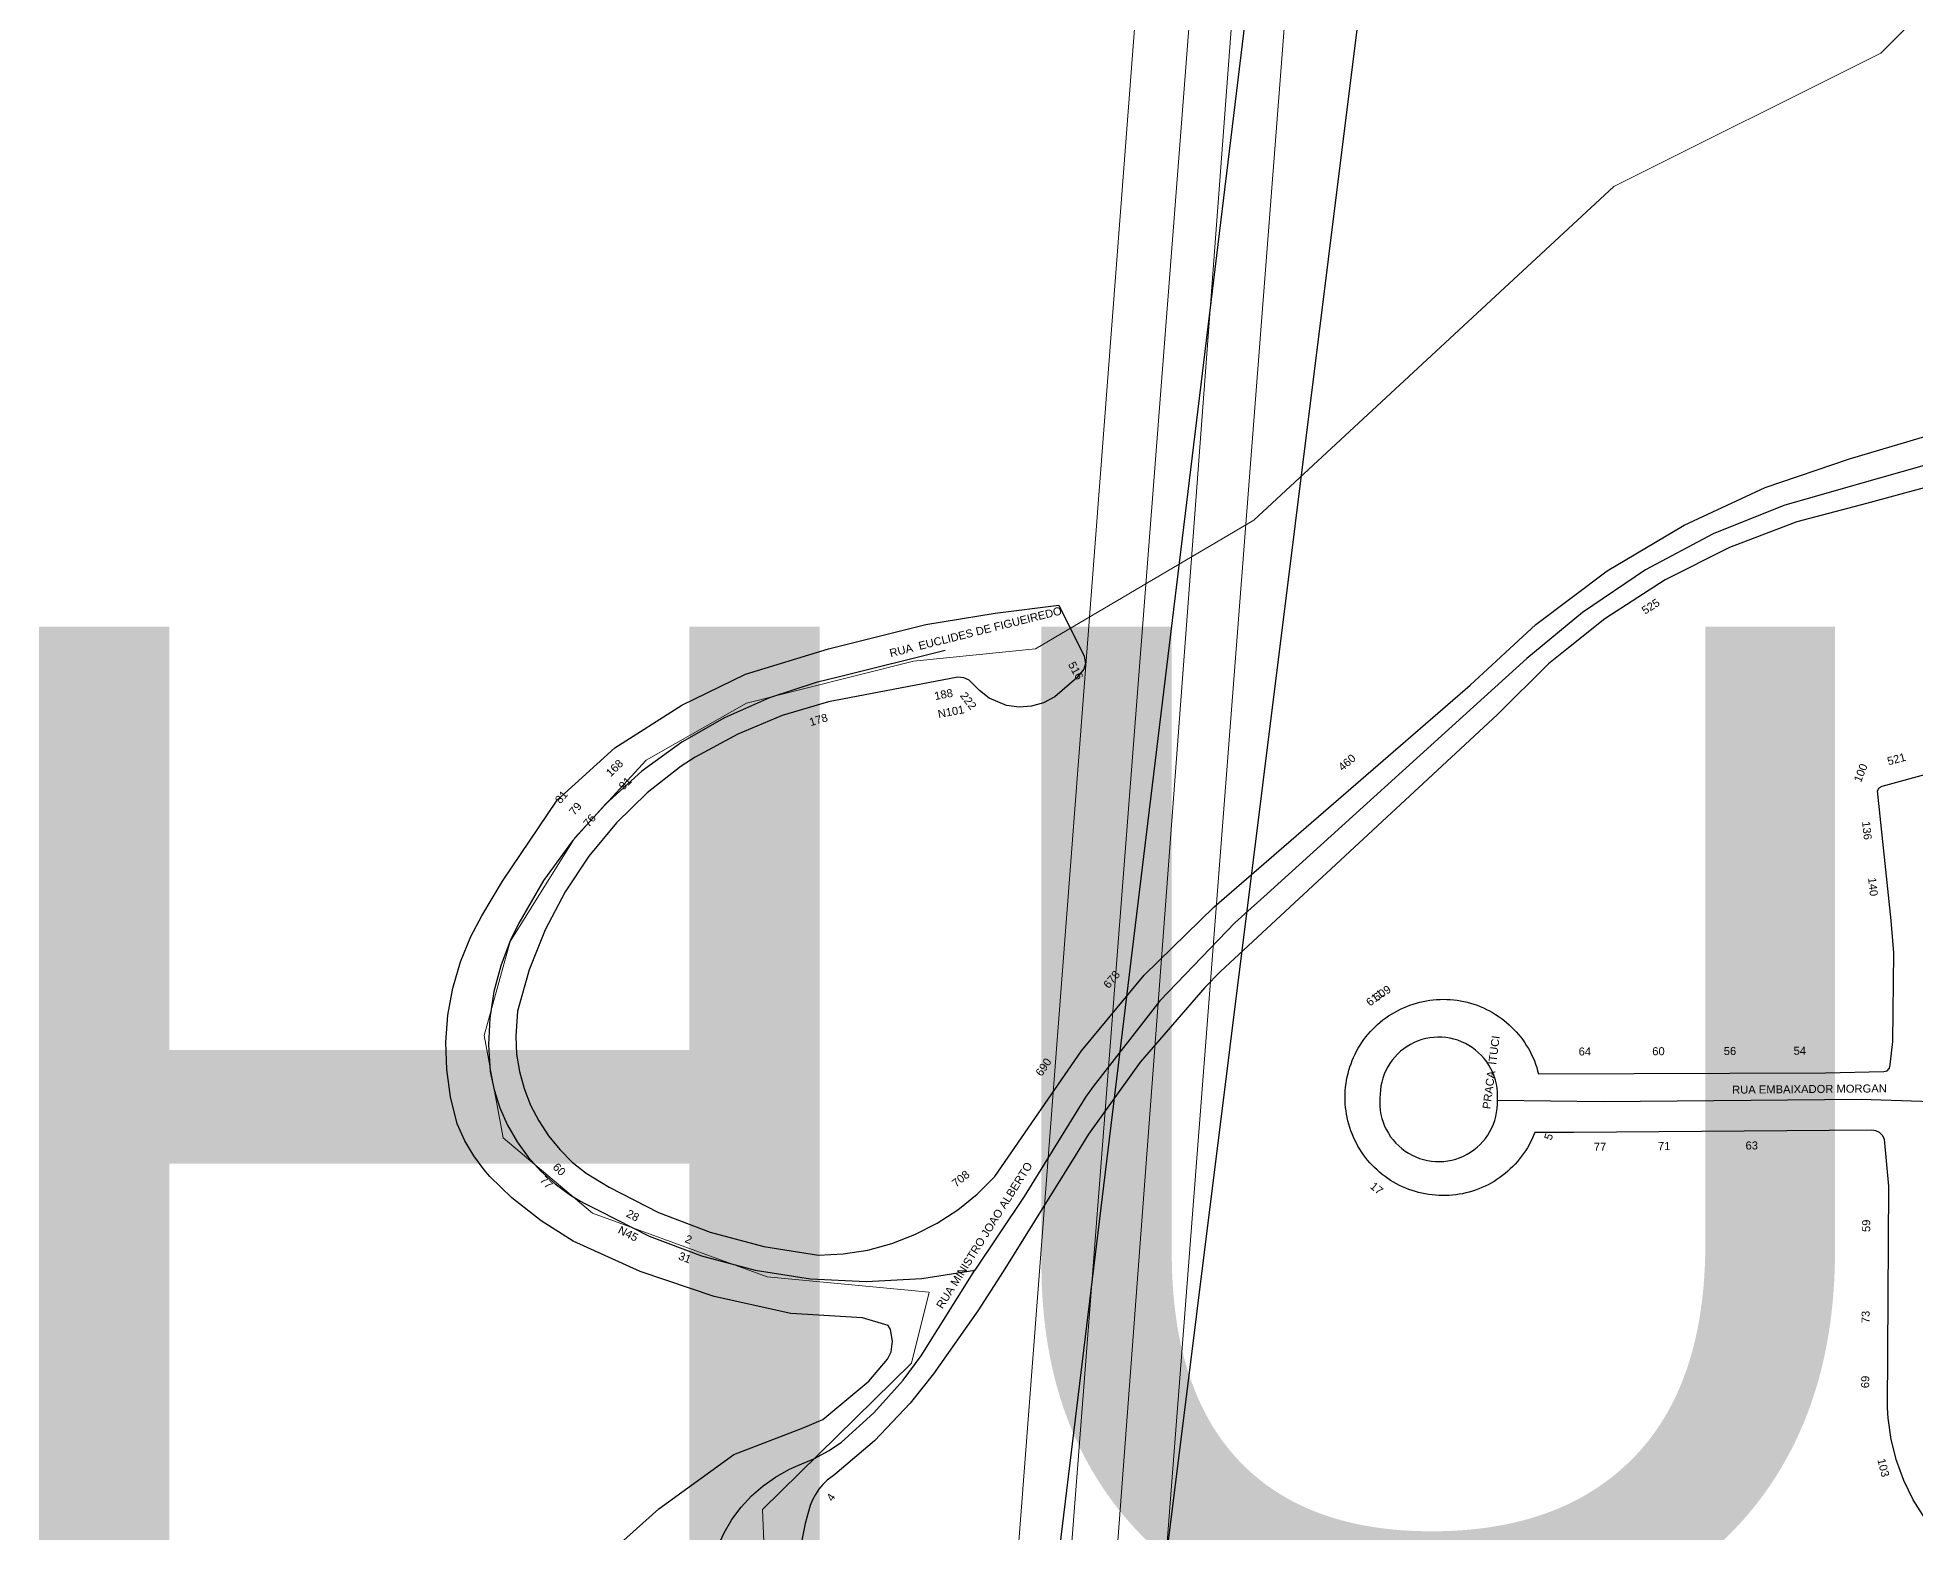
# Model space of a CAD drawing. Header units: millimetres. Extents: x 617751 to 636088, y 68402 to 77988.
# Drawn here: x 627552.3 to 627833.8, y 72887.8 to 73111.9 of the extents above; entities that cross this region are included whole.
import ezdxf

# ---------------------------------------------------------------- set-up
doc = ezdxf.new("R2010")
doc.units = ezdxf.units.MM
doc.header["$LTSCALE"] = 3
doc.header["$MEASUREMENT"] = 0
for name, color, linetype in [('ALINHAMENTO PREDIAL', 120, 'Continuous'), ('BAIRRO', 30, 'Continuous'), ('NOME LOGRADOURO', 252, 'Continuous'), ('NUMERAÇÃO', 7, 'Continuous'), ('OBRA DE ARTE', 190, 'Continuous')]:
    doc.layers.add(name, color=color, linetype=linetype)
doc.styles.get("Standard").update_dxf_attribs({"font": 'arial.ttf'})

msp = doc.modelspace()

# ---------------------------------------------------------------- linework, layer by layer
at = {"layer": 'ALINHAMENTO PREDIAL'}
for points in [[(627634.88, 72881.85), (627645.46, 72891.32), (627656.7, 72899.44), (627667.1, 72903.46), (627670.03, 72904.71), (627676.91, 72910.48), (627679.71, 72913.74), (627680.28, 72914.86), (627680.46, 72916.47), (627680.2, 72918.18), (627679.81, 72918.82), (627675.98, 72919.95), (627665.23, 72920.58), (627653.73, 72923.15), (627642.67, 72926.88), (627632.59, 72931.47), (627627.81, 72934.5), (627623.41, 72937.97), (627620.1, 72941.14), (627619.24, 72942.14), (627617.71, 72944.23), (627616.37, 72946.5), (627615.23, 72949.02), (627614.22, 72953.11), (627613.66, 72957.17), (627613.53, 72961.28), (627613.83, 72965.36), (627614.56, 72969.4), (627615.69, 72973.33), (627617.24, 72977.13), (627618.89, 72980.25), (627621.99, 72985.44), (627630.2, 72997.6), (627638.84, 73005.43), (627648.87, 73011.82), (627658.46, 73016.47), (627670.88, 73020.26), (627685.48, 73023.91), (627695.89, 73025.64), (627705.41, 73026.81), (627709.22, 73019.16), (627709.41, 73018.06), (627709.15, 73017.2), (627708.12, 73015.92), (627704.81, 73013.06), (627703.14, 73012.17), (627701.33, 73011.65), (627699.45, 73011.52), (627697.58, 73011.78), (627694.99, 73012.88), (627693.5, 73014.04), (627691.98, 73015.59), (627691.17, 73015.94), (627690.29, 73016.02), (627670.89, 73012.33), (627663.95, 73010.26), (627657.27, 73007.48), (627650.91, 73004.01), (627648.78, 73002.66), (627643.71, 72998.67), (627639.09, 72994.16), (627634.97, 72989.2), (627631.39, 72983.83), (627628.39, 72978.12), (627626, 72972.13), (627624.25, 72965.92), (627623.99, 72962.17), (627624.13, 72959.51), (627624.56, 72956.89), (627625.26, 72954.32), (627626.22, 72951.84), (627627.44, 72949.47), (627628.9, 72947.24), (627630.58, 72945.18), (627632.47, 72943.31), (627634.54, 72941.64), (627638, 72939.53), (627645.4, 72935.76), (627653.15, 72932.78), (627661.18, 72930.63), (627669.38, 72929.33), (627673.1, 72929.53), (627676.78, 72930.12), (627680.38, 72931.1), (627683.85, 72932.44), (627687.17, 72934.14), (627690.29, 72936.17), (627693.18, 72938.52), (627695.81, 72941.16), (627708.82, 72960.01), (627718.2, 72971.33), (627728.71, 72981.6), (627767.09, 73014.82), (627776.92, 73023.93), (627787.65, 73031.96), (627799.16, 73038.82), (627811.32, 73044.45), (627823.94, 73048.75), (627900.77, 73071.54)], [(627634.88, 72881.85), (627645.46, 72891.32), (627656.7, 72899.44), (627667.1, 72903.46), (627670.03, 72904.71), (627676.91, 72910.48), (627679.71, 72913.74), (627680.28, 72914.86), (627680.46, 72916.47), (627680.2, 72918.18), (627679.81, 72918.82), (627675.98, 72919.95), (627665.23, 72920.58), (627653.73, 72923.15), (627642.67, 72926.88), (627632.59, 72931.47), (627627.81, 72934.5), (627623.41, 72937.97), (627620.1, 72941.14), (627619.24, 72942.14), (627617.71, 72944.23), (627616.37, 72946.5), (627615.23, 72949.02), (627614.22, 72953.11), (627613.66, 72957.17), (627613.53, 72961.28), (627613.83, 72965.36), (627614.56, 72969.4), (627615.69, 72973.33), (627617.24, 72977.13), (627618.89, 72980.25), (627621.99, 72985.44), (627630.2, 72997.6), (627638.84, 73005.43), (627648.87, 73011.82), (627658.46, 73016.47), (627670.88, 73020.26), (627685.48, 73023.91), (627695.89, 73025.64), (627705.41, 73026.81), (627709.22, 73019.16), (627709.41, 73018.06), (627709.15, 73017.2), (627708.12, 73015.92), (627704.81, 73013.06), (627703.14, 73012.17), (627701.33, 73011.65), (627699.45, 73011.52), (627697.58, 73011.78), (627694.99, 73012.88), (627693.5, 73014.04), (627691.98, 73015.59), (627691.17, 73015.94), (627690.29, 73016.02), (627670.89, 73012.33), (627663.95, 73010.26), (627657.27, 73007.48), (627650.91, 73004.01), (627648.78, 73002.66), (627643.71, 72998.67), (627639.09, 72994.16), (627634.97, 72989.2), (627631.39, 72983.83), (627628.39, 72978.12), (627626, 72972.13), (627624.25, 72965.92), (627623.99, 72962.17), (627624.13, 72959.51), (627624.56, 72956.89), (627625.26, 72954.32), (627626.22, 72951.84), (627627.44, 72949.47), (627628.9, 72947.24), (627630.58, 72945.18), (627632.47, 72943.31), (627634.54, 72941.64), (627638, 72939.53), (627645.4, 72935.76), (627653.15, 72932.78), (627661.18, 72930.63), (627669.38, 72929.33), (627673.1, 72929.53), (627676.78, 72930.12), (627680.38, 72931.1), (627683.85, 72932.44), (627687.17, 72934.14), (627690.29, 72936.17), (627693.18, 72938.52), (627695.81, 72941.16), (627708.82, 72960.01), (627718.2, 72971.33), (627728.71, 72981.6), (627767.09, 73014.82), (627776.92, 73023.93), (627787.65, 73031.96), (627799.16, 73038.82), (627811.32, 73044.45), (627823.94, 73048.75), (627900.77, 73071.54)], [(627634.88, 72881.85), (627645.46, 72891.32), (627656.7, 72899.44), (627667.1, 72903.46), (627670.03, 72904.71), (627676.91, 72910.48), (627679.71, 72913.74), (627680.28, 72914.86), (627680.46, 72916.47), (627680.2, 72918.18), (627679.81, 72918.82), (627675.98, 72919.95), (627665.23, 72920.58), (627653.73, 72923.15), (627642.67, 72926.88), (627632.59, 72931.47), (627627.81, 72934.5), (627623.41, 72937.97), (627620.1, 72941.14), (627619.24, 72942.14), (627617.71, 72944.23), (627616.37, 72946.5), (627615.23, 72949.02), (627614.22, 72953.11), (627613.66, 72957.17), (627613.53, 72961.28), (627613.83, 72965.36), (627614.56, 72969.4), (627615.69, 72973.33), (627617.24, 72977.13), (627618.89, 72980.25), (627621.99, 72985.44), (627630.2, 72997.6), (627638.84, 73005.43), (627648.87, 73011.82), (627658.46, 73016.47), (627670.88, 73020.26), (627685.48, 73023.91), (627695.89, 73025.64), (627705.41, 73026.81), (627709.22, 73019.16), (627709.41, 73018.06), (627709.15, 73017.2), (627708.12, 73015.92), (627704.81, 73013.06), (627703.14, 73012.17), (627701.33, 73011.65), (627699.45, 73011.52), (627697.58, 73011.78), (627694.99, 73012.88), (627693.5, 73014.04), (627691.98, 73015.59), (627691.17, 73015.94), (627690.29, 73016.02), (627670.89, 73012.33), (627663.95, 73010.26), (627657.27, 73007.48), (627650.91, 73004.01), (627648.78, 73002.66), (627643.71, 72998.67), (627639.09, 72994.16), (627634.97, 72989.2), (627631.39, 72983.83), (627628.39, 72978.12), (627626, 72972.13), (627624.25, 72965.92), (627623.99, 72962.17), (627624.13, 72959.51), (627624.56, 72956.89), (627625.26, 72954.32), (627626.22, 72951.84), (627627.44, 72949.47), (627628.9, 72947.24), (627630.58, 72945.18), (627632.47, 72943.31), (627634.54, 72941.64), (627638, 72939.53), (627645.4, 72935.76), (627653.15, 72932.78), (627661.18, 72930.63), (627669.38, 72929.33), (627673.1, 72929.53), (627676.78, 72930.12), (627680.38, 72931.1), (627683.85, 72932.44), (627687.17, 72934.14), (627690.29, 72936.17), (627693.18, 72938.52), (627695.81, 72941.16), (627708.82, 72960.01), (627718.2, 72971.33), (627728.71, 72981.6), (627767.09, 73014.82), (627776.92, 73023.93), (627787.65, 73031.96), (627799.16, 73038.82), (627811.32, 73044.45), (627823.94, 73048.75), (627900.77, 73071.54)], [(627634.88, 72881.85), (627645.46, 72891.32), (627656.7, 72899.44), (627667.1, 72903.46), (627670.03, 72904.71), (627676.91, 72910.48), (627679.71, 72913.74), (627680.28, 72914.86), (627680.46, 72916.47), (627680.2, 72918.18), (627679.81, 72918.82), (627675.98, 72919.95), (627665.23, 72920.58), (627653.73, 72923.15), (627642.67, 72926.88), (627632.59, 72931.47), (627627.81, 72934.5), (627623.41, 72937.97), (627620.1, 72941.14), (627619.24, 72942.14), (627617.71, 72944.23), (627616.37, 72946.5), (627615.23, 72949.02), (627614.22, 72953.11), (627613.66, 72957.17), (627613.53, 72961.28), (627613.83, 72965.36), (627614.56, 72969.4), (627615.69, 72973.33), (627617.24, 72977.13), (627618.89, 72980.25), (627621.99, 72985.44), (627630.2, 72997.6), (627638.84, 73005.43), (627648.87, 73011.82), (627658.46, 73016.47), (627670.88, 73020.26), (627685.48, 73023.91), (627695.89, 73025.64), (627705.41, 73026.81), (627709.22, 73019.16), (627709.41, 73018.06), (627709.15, 73017.2), (627708.12, 73015.92), (627704.81, 73013.06), (627703.14, 73012.17), (627701.33, 73011.65), (627699.45, 73011.52), (627697.58, 73011.78), (627694.99, 73012.88), (627693.5, 73014.04), (627691.98, 73015.59), (627691.17, 73015.94), (627690.29, 73016.02), (627670.89, 73012.33), (627663.95, 73010.26), (627657.27, 73007.48), (627650.91, 73004.01), (627648.78, 73002.66), (627643.71, 72998.67), (627639.09, 72994.16), (627634.97, 72989.2), (627631.39, 72983.83), (627628.39, 72978.12), (627626, 72972.13), (627624.25, 72965.92), (627623.99, 72962.17), (627624.13, 72959.51), (627624.56, 72956.89), (627625.26, 72954.32), (627626.22, 72951.84), (627627.44, 72949.47), (627628.9, 72947.24), (627630.58, 72945.18), (627632.47, 72943.31), (627634.54, 72941.64), (627638, 72939.53), (627645.4, 72935.76), (627653.15, 72932.78), (627661.18, 72930.63), (627669.38, 72929.33), (627673.1, 72929.53), (627676.78, 72930.12), (627680.38, 72931.1), (627683.85, 72932.44), (627687.17, 72934.14), (627690.29, 72936.17), (627693.18, 72938.52), (627695.81, 72941.16), (627708.82, 72960.01), (627718.2, 72971.33), (627728.71, 72981.6), (627767.09, 73014.82), (627776.92, 73023.93), (627787.65, 73031.96), (627799.16, 73038.82), (627811.32, 73044.45), (627823.94, 73048.75), (627900.77, 73071.54)], [(627634.88, 72881.85), (627645.46, 72891.32), (627656.7, 72899.44), (627667.1, 72903.46), (627670.03, 72904.71), (627676.91, 72910.48), (627679.71, 72913.74), (627680.28, 72914.86), (627680.46, 72916.47), (627680.2, 72918.18), (627679.81, 72918.82), (627675.98, 72919.95), (627665.23, 72920.58), (627653.73, 72923.15), (627642.67, 72926.88), (627632.59, 72931.47), (627627.81, 72934.5), (627623.41, 72937.97), (627620.1, 72941.14), (627619.24, 72942.14), (627617.71, 72944.23), (627616.37, 72946.5), (627615.23, 72949.02), (627614.22, 72953.11), (627613.66, 72957.17), (627613.53, 72961.28), (627613.83, 72965.36), (627614.56, 72969.4), (627615.69, 72973.33), (627617.24, 72977.13), (627618.89, 72980.25), (627621.99, 72985.44), (627630.2, 72997.6), (627638.84, 73005.43), (627648.87, 73011.82), (627658.46, 73016.47), (627670.88, 73020.26), (627685.48, 73023.91), (627695.89, 73025.64), (627705.41, 73026.81), (627709.22, 73019.16), (627709.41, 73018.06), (627709.15, 73017.2), (627708.12, 73015.92), (627704.81, 73013.06), (627703.14, 73012.17), (627701.33, 73011.65), (627699.45, 73011.52), (627697.58, 73011.78), (627694.99, 73012.88), (627693.5, 73014.04), (627691.98, 73015.59), (627691.17, 73015.94), (627690.29, 73016.02), (627670.89, 73012.33), (627663.95, 73010.26), (627657.27, 73007.48), (627650.91, 73004.01), (627648.78, 73002.66), (627643.71, 72998.67), (627639.09, 72994.16), (627634.97, 72989.2), (627631.39, 72983.83), (627628.39, 72978.12), (627626, 72972.13), (627624.25, 72965.92), (627623.99, 72962.17), (627624.13, 72959.51), (627624.56, 72956.89), (627625.26, 72954.32), (627626.22, 72951.84), (627627.44, 72949.47), (627628.9, 72947.24), (627630.58, 72945.18), (627632.47, 72943.31), (627634.54, 72941.64), (627638, 72939.53), (627645.4, 72935.76), (627653.15, 72932.78), (627661.18, 72930.63), (627669.38, 72929.33), (627673.1, 72929.53), (627676.78, 72930.12), (627680.38, 72931.1), (627683.85, 72932.44), (627687.17, 72934.14), (627690.29, 72936.17), (627693.18, 72938.52), (627695.81, 72941.16), (627708.82, 72960.01), (627718.2, 72971.33), (627728.71, 72981.6), (627767.09, 73014.82), (627776.92, 73023.93), (627787.65, 73031.96), (627799.16, 73038.82), (627811.32, 73044.45), (627823.94, 73048.75), (627900.77, 73071.54)], [(627634.88, 72881.85), (627645.46, 72891.32), (627656.7, 72899.44), (627667.1, 72903.46), (627670.03, 72904.71), (627676.91, 72910.48), (627679.71, 72913.74), (627680.28, 72914.86), (627680.46, 72916.47), (627680.2, 72918.18), (627679.81, 72918.82), (627675.98, 72919.95), (627665.23, 72920.58), (627653.73, 72923.15), (627642.67, 72926.88), (627632.59, 72931.47), (627627.81, 72934.5), (627623.41, 72937.97), (627620.1, 72941.14), (627619.24, 72942.14), (627617.71, 72944.23), (627616.37, 72946.5), (627615.23, 72949.02), (627614.22, 72953.11), (627613.66, 72957.17), (627613.53, 72961.28), (627613.83, 72965.36), (627614.56, 72969.4), (627615.69, 72973.33), (627617.24, 72977.13), (627618.89, 72980.25), (627621.99, 72985.44), (627630.2, 72997.6), (627638.84, 73005.43), (627648.87, 73011.82), (627658.46, 73016.47), (627670.88, 73020.26), (627685.48, 73023.91), (627695.89, 73025.64), (627705.41, 73026.81), (627709.22, 73019.16), (627709.41, 73018.06), (627709.15, 73017.2), (627708.12, 73015.92), (627704.81, 73013.06), (627703.14, 73012.17), (627701.33, 73011.65), (627699.45, 73011.52), (627697.58, 73011.78), (627694.99, 73012.88), (627693.5, 73014.04), (627691.98, 73015.59), (627691.17, 73015.94), (627690.29, 73016.02), (627670.89, 73012.33), (627663.95, 73010.26), (627657.27, 73007.48), (627650.91, 73004.01), (627648.78, 73002.66), (627643.71, 72998.67), (627639.09, 72994.16), (627634.97, 72989.2), (627631.39, 72983.83), (627628.39, 72978.12), (627626, 72972.13), (627624.25, 72965.92), (627623.99, 72962.17), (627624.13, 72959.51), (627624.56, 72956.89), (627625.26, 72954.32), (627626.22, 72951.84), (627627.44, 72949.47), (627628.9, 72947.24), (627630.58, 72945.18), (627632.47, 72943.31), (627634.54, 72941.64), (627638, 72939.53), (627645.4, 72935.76), (627653.15, 72932.78), (627661.18, 72930.63), (627669.38, 72929.33), (627673.1, 72929.53), (627676.78, 72930.12), (627680.38, 72931.1), (627683.85, 72932.44), (627687.17, 72934.14), (627690.29, 72936.17), (627693.18, 72938.52), (627695.81, 72941.16), (627708.82, 72960.01), (627718.2, 72971.33), (627728.71, 72981.6), (627767.09, 73014.82), (627776.92, 73023.93), (627787.65, 73031.96), (627799.16, 73038.82), (627811.32, 73044.45), (627823.94, 73048.75), (627900.77, 73071.54)], [(627634.88, 72881.85), (627645.46, 72891.32), (627656.7, 72899.44), (627667.1, 72903.46), (627670.03, 72904.71), (627676.91, 72910.48), (627679.71, 72913.74), (627680.28, 72914.86), (627680.46, 72916.47), (627680.2, 72918.18), (627679.81, 72918.82), (627675.98, 72919.95), (627665.23, 72920.58), (627653.73, 72923.15), (627642.67, 72926.88), (627632.59, 72931.47), (627627.81, 72934.5), (627623.41, 72937.97), (627620.1, 72941.14), (627619.24, 72942.14), (627617.71, 72944.23), (627616.37, 72946.5), (627615.23, 72949.02), (627614.22, 72953.11), (627613.66, 72957.17), (627613.53, 72961.28), (627613.83, 72965.36), (627614.56, 72969.4), (627615.69, 72973.33), (627617.24, 72977.13), (627618.89, 72980.25), (627621.99, 72985.44), (627630.2, 72997.6), (627638.84, 73005.43), (627648.87, 73011.82), (627658.46, 73016.47), (627670.88, 73020.26), (627685.48, 73023.91), (627695.89, 73025.64), (627705.41, 73026.81), (627709.22, 73019.16), (627709.41, 73018.06), (627709.15, 73017.2), (627708.12, 73015.92), (627704.81, 73013.06), (627703.14, 73012.17), (627701.33, 73011.65), (627699.45, 73011.52), (627697.58, 73011.78), (627694.99, 73012.88), (627693.5, 73014.04), (627691.98, 73015.59), (627691.17, 73015.94), (627690.29, 73016.02), (627670.89, 73012.33), (627663.95, 73010.26), (627657.27, 73007.48), (627650.91, 73004.01), (627648.78, 73002.66), (627643.71, 72998.67), (627639.09, 72994.16), (627634.97, 72989.2), (627631.39, 72983.83), (627628.39, 72978.12), (627626, 72972.13), (627624.25, 72965.92), (627623.99, 72962.17), (627624.13, 72959.51), (627624.56, 72956.89), (627625.26, 72954.32), (627626.22, 72951.84), (627627.44, 72949.47), (627628.9, 72947.24), (627630.58, 72945.18), (627632.47, 72943.31), (627634.54, 72941.64), (627638, 72939.53), (627645.4, 72935.76), (627653.15, 72932.78), (627661.18, 72930.63), (627669.38, 72929.33), (627673.1, 72929.53), (627676.78, 72930.12), (627680.38, 72931.1), (627683.85, 72932.44), (627687.17, 72934.14), (627690.29, 72936.17), (627693.18, 72938.52), (627695.81, 72941.16), (627708.82, 72960.01), (627718.2, 72971.33), (627728.71, 72981.6), (627767.09, 73014.82), (627776.92, 73023.93), (627787.65, 73031.96), (627799.16, 73038.82), (627811.32, 73044.45), (627823.94, 73048.75), (627900.77, 73071.54)], [(627634.88, 72881.85), (627645.46, 72891.32), (627656.7, 72899.44), (627667.1, 72903.46), (627670.03, 72904.71), (627676.91, 72910.48), (627679.71, 72913.74), (627680.28, 72914.86), (627680.46, 72916.47), (627680.2, 72918.18), (627679.81, 72918.82), (627675.98, 72919.95), (627665.23, 72920.58), (627653.73, 72923.15), (627642.67, 72926.88), (627632.59, 72931.47), (627627.81, 72934.5), (627623.41, 72937.97), (627620.1, 72941.14), (627619.24, 72942.14), (627617.71, 72944.23), (627616.37, 72946.5), (627615.23, 72949.02), (627614.22, 72953.11), (627613.66, 72957.17), (627613.53, 72961.28), (627613.83, 72965.36), (627614.56, 72969.4), (627615.69, 72973.33), (627617.24, 72977.13), (627618.89, 72980.25), (627621.99, 72985.44), (627630.2, 72997.6), (627638.84, 73005.43), (627648.87, 73011.82), (627658.46, 73016.47), (627670.88, 73020.26), (627685.48, 73023.91), (627695.89, 73025.64), (627705.41, 73026.81), (627709.22, 73019.16), (627709.41, 73018.06), (627709.15, 73017.2), (627708.12, 73015.92), (627704.81, 73013.06), (627703.14, 73012.17), (627701.33, 73011.65), (627699.45, 73011.52), (627697.58, 73011.78), (627694.99, 73012.88), (627693.5, 73014.04), (627691.98, 73015.59), (627691.17, 73015.94), (627690.29, 73016.02), (627670.89, 73012.33), (627663.95, 73010.26), (627657.27, 73007.48), (627650.91, 73004.01), (627648.78, 73002.66), (627643.71, 72998.67), (627639.09, 72994.16), (627634.97, 72989.2), (627631.39, 72983.83), (627628.39, 72978.12), (627626, 72972.13), (627624.25, 72965.92), (627623.99, 72962.17), (627624.13, 72959.51), (627624.56, 72956.89), (627625.26, 72954.32), (627626.22, 72951.84), (627627.44, 72949.47), (627628.9, 72947.24), (627630.58, 72945.18), (627632.47, 72943.31), (627634.54, 72941.64), (627638, 72939.53), (627645.4, 72935.76), (627653.15, 72932.78), (627661.18, 72930.63), (627669.38, 72929.33), (627673.1, 72929.53), (627676.78, 72930.12), (627680.38, 72931.1), (627683.85, 72932.44), (627687.17, 72934.14), (627690.29, 72936.17), (627693.18, 72938.52), (627695.81, 72941.16), (627708.82, 72960.01), (627718.2, 72971.33), (627728.71, 72981.6), (627767.09, 73014.82), (627776.92, 73023.93), (627787.65, 73031.96), (627799.16, 73038.82), (627811.32, 73044.45), (627823.94, 73048.75), (627900.77, 73071.54)], [(627907.27, 73064.01), (627826.51, 73042.05), (627816.07, 73039.3), (627805.98, 73035.47), (627796.34, 73030.61), (627787.27, 73024.77), (627781.85, 73020.42), (627778.85, 73018.01), (627771.19, 73010.41), (627729.66, 72971.87), (627727.31, 72969.49), (627717.59, 72958.31), (627709.89, 72947.51), (627707.89, 72944.25), (627697.07, 72926.92), (627693.25, 72921), (627686.65, 72911.55), (627683.15, 72907.15), (627677.78, 72901.51), (627671.85, 72896.47), (627671.41, 72896.17), (627670.69, 72895.6), (627670.03, 72894.95), (627669.44, 72894.24), (627668.93, 72893.47), (627668.5, 72892.66), (627668.16, 72891.8), (627667.37, 72889.13), (627666.78, 72886.09)], [(627907.27, 73064.01), (627826.51, 73042.05), (627816.07, 73039.3), (627805.98, 73035.47), (627796.34, 73030.61), (627787.27, 73024.77), (627781.85, 73020.42), (627778.85, 73018.01), (627771.19, 73010.41), (627729.66, 72971.87), (627727.31, 72969.49), (627717.59, 72958.31), (627709.89, 72947.51), (627707.89, 72944.25), (627697.07, 72926.92), (627693.25, 72921), (627686.65, 72911.55), (627683.15, 72907.15), (627677.78, 72901.51), (627671.85, 72896.47), (627671.41, 72896.17), (627670.69, 72895.6), (627670.03, 72894.95), (627669.44, 72894.24), (627668.93, 72893.47), (627668.5, 72892.66), (627668.16, 72891.8), (627667.37, 72889.13), (627666.78, 72886.09)], [(627835.24, 72889.91), (627833.52, 72892.65), (627832.1, 72895.55), (627830.99, 72898.58), (627830.2, 72901.72), (627829.74, 72904.92), (627829.64, 72906.46), (627829.85, 72939.68), (627829.21, 72946.73), (627828.92, 72947.28), (627828.47, 72947.72), (627827.91, 72948), (627827.29, 72948.1), (627782.61, 72947.74), (627776.78, 72947.74), (627776.58, 72947.27), (627776.38, 72946.8), (627776.15, 72946.34), (627775.92, 72945.89), (627775.66, 72945.45), (627775.39, 72945.01), (627775.11, 72944.59), (627774.81, 72944.17), (627774.5, 72943.77), (627774.17, 72943.38), (627773.83, 72943), (627773.48, 72942.63), (627773.11, 72942.27), (627772.73, 72941.93), (627772.34, 72941.6), (627771.94, 72941.28), (627771.53, 72940.98), (627771.11, 72940.69), (627770.67, 72940.42), (627770.23, 72940.16), (627769.78, 72939.92), (627769.33, 72939.69), (627768.86, 72939.48), (627768.39, 72939.29), (627767.91, 72939.11), (627767.42, 72938.95), (627766.93, 72938.81), (627766.44, 72938.68), (627765.94, 72938.57), (627765.44, 72938.48), (627764.93, 72938.41), (627764.43, 72938.35), (627763.92, 72938.31), (627763.41, 72938.29), (627762.9, 72938.28), (627762.39, 72938.3), (627761.88, 72938.33), (627761.37, 72938.38), (627760.86, 72938.45), (627760.36, 72938.53), (627759.86, 72938.63), (627759.36, 72938.75), (627758.87, 72938.89), (627758.38, 72939.04), (627757.9, 72939.21), (627757.42, 72939.4), (627756.96, 72939.6), (627756.49, 72939.82), (627756.04, 72940.06), (627755.6, 72940.31), (627755.16, 72940.57), (627754.73, 72940.86), (627754.32, 72941.15), (627753.91, 72941.46), (627753.52, 72941.78), (627753.13, 72942.12), (627752.76, 72942.47), (627752.4, 72942.84), (627752.06, 72943.21), (627751.72, 72943.6), (627751.41, 72944), (627751.1, 72944.41), (627750.81, 72944.83), (627750.53, 72945.26), (627750.27, 72945.7), (627750.03, 72946.14), (627749.8, 72946.6), (627749.58, 72947.06), (627749.39, 72947.53), (627749.21, 72948.01), (627749.04, 72948.5), (627748.89, 72948.98), (627748.76, 72949.48), (627748.65, 72949.98), (627748.55, 72950.48), (627748.48, 72950.98), (627748.41, 72951.49), (627748.37, 72952), (627748.35, 72952.51), (627748.34, 72953.02), (627748.35, 72953.54), (627748.37, 72954.05), (627748.42, 72954.56), (627748.48, 72955.07), (627748.56, 72955.58), (627748.66, 72956.08), (627748.78, 72956.58), (627748.91, 72957.08), (627749.06, 72957.57), (627749.23, 72958.06), (627749.42, 72958.54), (627749.62, 72959.01), (627749.84, 72959.48), (627750.07, 72959.93), (627750.32, 72960.38), (627750.58, 72960.82), (627750.86, 72961.25), (627751.16, 72961.67), (627751.47, 72962.08), (627751.79, 72962.48), (627752.13, 72962.87), (627752.48, 72963.25), (627752.85, 72963.61), (627753.22, 72963.96), (627753.61, 72964.29), (627754.01, 72964.62), (627754.42, 72964.93), (627754.84, 72965.22), (627755.28, 72965.5), (627755.72, 72965.76), (627756.17, 72966.01), (627756.63, 72966.24), (627757.09, 72966.46), (627757.57, 72966.66), (627758.05, 72966.84), (627758.53, 72967.01), (627759.02, 72967.16), (627759.52, 72967.29), (627760.02, 72967.41), (627760.53, 72967.5), (627761.03, 72967.58), (627761.54, 72967.64), (627762.06, 72967.69), (627762.57, 72967.71), (627763.08, 72967.72), (627763.6, 72967.71), (627764.11, 72967.68), (627764.62, 72967.64), (627765.13, 72967.57), (627765.64, 72967.49), (627766.14, 72967.39), (627766.64, 72967.27), (627767.14, 72967.14), (627767.63, 72966.99), (627768.12, 72966.82), (627768.6, 72966.63), (627769.07, 72966.43), (627769.53, 72966.21), (627769.99, 72965.98), (627770.44, 72965.73), (627770.88, 72965.46), (627771.31, 72965.18), (627771.73, 72964.89), (627772.14, 72964.57), (627772.54, 72964.25), (627772.93, 72963.91), (627773.3, 72963.56), (627773.66, 72963.2), (627774.01, 72962.82), (627774.35, 72962.43), (627774.67, 72962.03), (627774.98, 72961.62), (627775.27, 72961.2), (627775.55, 72960.76), (627775.81, 72960.32), (627776.06, 72959.87), (627776.29, 72959.41), (627776.51, 72958.95), (627776.71, 72958.47), (627776.89, 72957.99), (627777.06, 72957.51), (627777.2, 72957.01), (627777.34, 72956.52), (627820.35, 72956.67), (627829.09, 72956.87), (627829.59, 72957.01), (627829.94, 72957.39), (627830.07, 72957.9), (627830.44, 72961.41), (627830.61, 72974.66), (627830.2, 72979.51), (627828.17, 72998.98), (627828.43, 72999.43), (627828.87, 72999.69), (627893.04, 73017.21)], [(627835.24, 72889.91), (627833.52, 72892.65), (627832.1, 72895.55), (627830.99, 72898.58), (627830.2, 72901.72), (627829.74, 72904.92), (627829.64, 72906.46), (627829.85, 72939.68), (627829.21, 72946.73), (627828.92, 72947.28), (627828.47, 72947.72), (627827.91, 72948), (627827.29, 72948.1), (627782.61, 72947.74), (627776.78, 72947.74), (627776.58, 72947.27), (627776.38, 72946.8), (627776.15, 72946.34), (627775.92, 72945.89), (627775.66, 72945.45), (627775.39, 72945.01), (627775.11, 72944.59), (627774.81, 72944.17), (627774.5, 72943.77), (627774.17, 72943.38), (627773.83, 72943), (627773.48, 72942.63), (627773.11, 72942.27), (627772.73, 72941.93), (627772.34, 72941.6), (627771.94, 72941.28), (627771.53, 72940.98), (627771.11, 72940.69), (627770.67, 72940.42), (627770.23, 72940.16), (627769.78, 72939.92), (627769.33, 72939.69), (627768.86, 72939.48), (627768.39, 72939.29), (627767.91, 72939.11), (627767.42, 72938.95), (627766.93, 72938.81), (627766.44, 72938.68), (627765.94, 72938.57), (627765.44, 72938.48), (627764.93, 72938.41), (627764.43, 72938.35), (627763.92, 72938.31), (627763.41, 72938.29), (627762.9, 72938.28), (627762.39, 72938.3), (627761.88, 72938.33), (627761.37, 72938.38), (627760.86, 72938.45), (627760.36, 72938.53), (627759.86, 72938.63), (627759.36, 72938.75), (627758.87, 72938.89), (627758.38, 72939.04), (627757.9, 72939.21), (627757.42, 72939.4), (627756.96, 72939.6), (627756.49, 72939.82), (627756.04, 72940.06), (627755.6, 72940.31), (627755.16, 72940.57), (627754.73, 72940.86), (627754.32, 72941.15), (627753.91, 72941.46), (627753.52, 72941.78), (627753.13, 72942.12), (627752.76, 72942.47), (627752.4, 72942.84), (627752.06, 72943.21), (627751.72, 72943.6), (627751.41, 72944), (627751.1, 72944.41), (627750.81, 72944.83), (627750.53, 72945.26), (627750.27, 72945.7), (627750.03, 72946.14), (627749.8, 72946.6), (627749.58, 72947.06), (627749.39, 72947.53), (627749.21, 72948.01), (627749.04, 72948.5), (627748.89, 72948.98), (627748.76, 72949.48), (627748.65, 72949.98), (627748.55, 72950.48), (627748.48, 72950.98), (627748.41, 72951.49), (627748.37, 72952), (627748.35, 72952.51), (627748.34, 72953.02), (627748.35, 72953.54), (627748.37, 72954.05), (627748.42, 72954.56), (627748.48, 72955.07), (627748.56, 72955.58), (627748.66, 72956.08), (627748.78, 72956.58), (627748.91, 72957.08), (627749.06, 72957.57), (627749.23, 72958.06), (627749.42, 72958.54), (627749.62, 72959.01), (627749.84, 72959.48), (627750.07, 72959.93), (627750.32, 72960.38), (627750.58, 72960.82), (627750.86, 72961.25), (627751.16, 72961.67), (627751.47, 72962.08), (627751.79, 72962.48), (627752.13, 72962.87), (627752.48, 72963.25), (627752.85, 72963.61), (627753.22, 72963.96), (627753.61, 72964.29), (627754.01, 72964.62), (627754.42, 72964.93), (627754.84, 72965.22), (627755.28, 72965.5), (627755.72, 72965.76), (627756.17, 72966.01), (627756.63, 72966.24), (627757.09, 72966.46), (627757.57, 72966.66), (627758.05, 72966.84), (627758.53, 72967.01), (627759.02, 72967.16), (627759.52, 72967.29), (627760.02, 72967.41), (627760.53, 72967.5), (627761.03, 72967.58), (627761.54, 72967.64), (627762.06, 72967.69), (627762.57, 72967.71), (627763.08, 72967.72), (627763.6, 72967.71), (627764.11, 72967.68), (627764.62, 72967.64), (627765.13, 72967.57), (627765.64, 72967.49), (627766.14, 72967.39), (627766.64, 72967.27), (627767.14, 72967.14), (627767.63, 72966.99), (627768.12, 72966.82), (627768.6, 72966.63), (627769.07, 72966.43), (627769.53, 72966.21), (627769.99, 72965.98), (627770.44, 72965.73), (627770.88, 72965.46), (627771.31, 72965.18), (627771.73, 72964.89), (627772.14, 72964.57), (627772.54, 72964.25), (627772.93, 72963.91), (627773.3, 72963.56), (627773.66, 72963.2), (627774.01, 72962.82), (627774.35, 72962.43), (627774.67, 72962.03), (627774.98, 72961.62), (627775.27, 72961.2), (627775.55, 72960.76), (627775.81, 72960.32), (627776.06, 72959.87), (627776.29, 72959.41), (627776.51, 72958.95), (627776.71, 72958.47), (627776.89, 72957.99), (627777.06, 72957.51), (627777.2, 72957.01), (627777.34, 72956.52), (627820.35, 72956.67), (627829.09, 72956.87), (627829.59, 72957.01), (627829.94, 72957.39), (627830.07, 72957.9), (627830.44, 72961.41), (627830.61, 72974.66), (627830.2, 72979.51), (627828.17, 72998.98), (627828.43, 72999.43), (627828.87, 72999.69), (627893.04, 73017.21)]]:
    msp.add_lwpolyline(points, dxfattribs=at)
at = {"layer": 'BAIRRO', "lineweight": 20}
for points in [[(627734.65, 73039.57), (627788.65, 73089.57), (627828.65, 73109.57), (627858.65, 73139.57), (627898.65, 73168.57), (627918.65, 73207.57), (627915.65, 73243.57), (627891.65, 73302.57), (627827.65, 73290.57), (627790.65, 73280.57), (627749.65, 73260.57), (627693.65, 73238.57), (627657.65, 73216.57), (627618.65, 73187.57), (627577.65, 73169.57), (627536.65, 73139.57), (627485.65, 73102.57), (627435.65, 73075.57), (627395.65, 73051.57), (627352.65, 73037.57), (627311.65, 73027.57), (627266.86, 73010.04), (627202.65, 72980.57)], [(627792.47, 72706.59), (627783.33, 72729.93), (627763.94, 72747.1), (627739.24, 72756.86), (627722.94, 72759.58), (627717.05, 72822.97), (627675.37, 72851.05), (627661.78, 72871.88), (627661, 72891.22), (627683.31, 72913.16), (627686, 72923.78), (627661.69, 72926.1), (627635.51, 72935.67), (627622.11, 72946.92), (627619.25, 72962.29), (627623.18, 72976.4), (627632.83, 72991.95), (627643.56, 73003.56), (627658.57, 73012.14), (627683.61, 73018.44), (627701.92, 73020.26), (627734.65, 73039.57)]]:
    msp.add_lwpolyline(points, dxfattribs=at)
at = {"layer": 'NOME LOGRADOURO'}
for points in [[(627696.16, 72756.79), (627699.05, 72825.19), (627699.49, 72835.6), (627761.32, 73344.09), (627812.15, 73753.51), (627849.3, 74048.87), (627940.99, 74759.47), (627936.65, 74803.39), (627932.32, 74825.76), (627931.18, 74831.77), (627929.05, 74840.86), (627926.16, 74850.12), (627919.86, 74868.9), (627917.64, 74874.45), (627915.65, 74878.73), (627907.25, 74894.33), (627899.52, 74908.45), (627889, 74923.88), (627876.59, 74939.77), (627837.54, 74976.69), (627809.6, 74995.54), (627686.48, 75068.73), (627293.15, 75299.98), (627224.29, 75363.01)], [(627696.16, 72756.79), (627699.05, 72825.19), (627699.49, 72835.6), (627761.32, 73344.09), (627812.15, 73753.51), (627849.3, 74048.87), (627940.99, 74759.47), (627936.65, 74803.39), (627932.32, 74825.76), (627931.18, 74831.77), (627929.05, 74840.86), (627926.16, 74850.12), (627919.86, 74868.9), (627917.64, 74874.45), (627915.65, 74878.73), (627907.25, 74894.33), (627899.52, 74908.45), (627889, 74923.88), (627876.59, 74939.77), (627837.54, 74976.69), (627809.6, 74995.54), (627686.48, 75068.73), (627293.15, 75299.98), (627224.29, 75363.01)], [(627696.16, 72756.79), (627699.05, 72825.19), (627699.49, 72835.6), (627761.32, 73344.09), (627812.15, 73753.51), (627849.3, 74048.87), (627940.99, 74759.47), (627936.65, 74803.39), (627932.32, 74825.76), (627931.18, 74831.77), (627929.05, 74840.86), (627926.16, 74850.12), (627919.86, 74868.9), (627917.64, 74874.45), (627915.65, 74878.73), (627907.25, 74894.33), (627899.52, 74908.45), (627889, 74923.88), (627876.59, 74939.77), (627837.54, 74976.69), (627809.6, 74995.54), (627686.48, 75068.73), (627293.15, 75299.98), (627224.29, 75363.01)], [(627696.16, 72756.79), (627699.05, 72825.19), (627699.49, 72835.6), (627761.32, 73344.09), (627812.15, 73753.51), (627849.3, 74048.87), (627940.99, 74759.47), (627936.65, 74803.39), (627932.32, 74825.76), (627931.18, 74831.77), (627929.05, 74840.86), (627926.16, 74850.12), (627919.86, 74868.9), (627917.64, 74874.45), (627915.65, 74878.73), (627907.25, 74894.33), (627899.52, 74908.45), (627889, 74923.88), (627876.59, 74939.77), (627837.54, 74976.69), (627809.6, 74995.54), (627686.48, 75068.73), (627293.15, 75299.98), (627224.29, 75363.01)], [(627696.16, 72756.79), (627699.05, 72825.19), (627699.49, 72835.6), (627761.32, 73344.09), (627812.15, 73753.51), (627849.3, 74048.87), (627940.99, 74759.47), (627936.65, 74803.39), (627932.32, 74825.76), (627931.18, 74831.77), (627929.05, 74840.86), (627926.16, 74850.12), (627919.86, 74868.9), (627917.64, 74874.45), (627915.65, 74878.73), (627907.25, 74894.33), (627899.52, 74908.45), (627889, 74923.88), (627876.59, 74939.77), (627837.54, 74976.69), (627809.6, 74995.54), (627686.48, 75068.73), (627293.15, 75299.98), (627224.29, 75363.01)], [(627712.42, 72756.79), (627714.27, 72825.91), (627777.79, 73334.73), (627831.06, 73760.17), (627866.82, 74050.67), (627957.44, 74759.79), (627949.57, 74805.58), (627943.39, 74827.83), (627941, 74838.16), (627937.18, 74850.18), (627929.87, 74870.36), (627928.26, 74874.62), (627926.9, 74878.21), (627921.4, 74894.22), (627915.42, 74907.24), (627909.77, 74918.74), (627901.8, 74933.4), (627888.2, 74954.89), (627865.09, 74976.55), (627829.59, 75006.03), (627702.99, 75081.44)], [(627712.42, 72756.79), (627714.27, 72825.91), (627777.79, 73334.73), (627831.06, 73760.17), (627866.82, 74050.67), (627957.44, 74759.79), (627949.57, 74805.58), (627943.39, 74827.83), (627941, 74838.16), (627937.18, 74850.18), (627929.87, 74870.36), (627928.26, 74874.62), (627926.9, 74878.21), (627921.4, 74894.22), (627915.42, 74907.24), (627909.77, 74918.74), (627901.8, 74933.4), (627888.2, 74954.89), (627865.09, 74976.55), (627829.59, 75006.03), (627702.99, 75081.44)], [(627712.42, 72756.79), (627714.27, 72825.91), (627777.79, 73334.73), (627831.06, 73760.17), (627866.82, 74050.67), (627957.44, 74759.79), (627949.57, 74805.58), (627943.39, 74827.83), (627941, 74838.16), (627937.18, 74850.18), (627929.87, 74870.36), (627928.26, 74874.62), (627926.9, 74878.21), (627921.4, 74894.22), (627915.42, 74907.24), (627909.77, 74918.74), (627901.8, 74933.4), (627888.2, 74954.89), (627865.09, 74976.55), (627829.59, 75006.03), (627702.99, 75081.44)], [(627712.42, 72756.79), (627714.27, 72825.91), (627777.79, 73334.73), (627831.06, 73760.17), (627866.82, 74050.67), (627957.44, 74759.79), (627949.57, 74805.58), (627943.39, 74827.83), (627941, 74838.16), (627937.18, 74850.18), (627929.87, 74870.36), (627928.26, 74874.62), (627926.9, 74878.21), (627921.4, 74894.22), (627915.42, 74907.24), (627909.77, 74918.74), (627901.8, 74933.4), (627888.2, 74954.89), (627865.09, 74976.55), (627829.59, 75006.03), (627702.99, 75081.44)], [(627712.42, 72756.79), (627714.27, 72825.91), (627777.79, 73334.73), (627831.06, 73760.17), (627866.82, 74050.67), (627957.44, 74759.79), (627949.57, 74805.58), (627943.39, 74827.83), (627941, 74838.16), (627937.18, 74850.18), (627929.87, 74870.36), (627928.26, 74874.62), (627926.9, 74878.21), (627921.4, 74894.22), (627915.42, 74907.24), (627909.77, 74918.74), (627901.8, 74933.4), (627888.2, 74954.89), (627865.09, 74976.55), (627829.59, 75006.03), (627702.99, 75081.44)], [(627901.76, 73066.65), (627825.13, 73044.91), (627814.13, 73041.77), (627803.51, 73037.49), (627793.4, 73032.13), (627783.91, 73025.74), (627775.59, 73018.82), (627736.67, 72983.51), (627731.86, 72979.21), (627720.56, 72967.49), (627710.55, 72954.66), (627709.44, 72953.06), (627700.24, 72938.15), (627692.84, 72927.1)], [(627901.76, 73066.65), (627825.13, 73044.91), (627814.13, 73041.77), (627803.51, 73037.49), (627793.4, 73032.13), (627783.91, 73025.74), (627775.59, 73018.82), (627736.67, 72983.51), (627731.86, 72979.21), (627720.56, 72967.49), (627710.55, 72954.66), (627709.44, 72953.06), (627700.24, 72938.15), (627692.84, 72927.1)], [(627688.38, 73020.03), (627672.52, 73016.06), (627669.05, 73015.22), (627662.03, 73012.94), (627655.29, 73009.94), (627648.9, 73006.25), (627642.92, 73001.92), (627637.44, 72996.98), (627632.5, 72991.49), (627628.16, 72985.52), (627624.47, 72979.13), (627623.18, 72976.48), (627621.75, 72972.74), (627620.73, 72968.87), (627620.12, 72964.91), (627619.92, 72960.91), (627620.15, 72956.91), (627620.74, 72954.13), (627621.62, 72951.42), (627622.78, 72948.82), (627624.2, 72946.35), (627625.87, 72944.05), (627627.77, 72941.93), (627629.89, 72940.03), (627632.19, 72938.35), (627633.69, 72937.46), (627634.15, 72937.18), (627636.56, 72935.99), (627644.02, 72932.21), (627651.83, 72929.23), (627659.91, 72927.09), (627668.17, 72925.8), (627676.52, 72925.38), (627684.87, 72925.84), (627692.84, 72927.1)], [(627688.38, 73020.03), (627672.52, 73016.06), (627669.05, 73015.22), (627662.03, 73012.94), (627655.29, 73009.94), (627648.9, 73006.25), (627642.92, 73001.92), (627637.44, 72996.98), (627632.5, 72991.49), (627628.16, 72985.52), (627624.47, 72979.13), (627623.18, 72976.48), (627621.75, 72972.74), (627620.73, 72968.87), (627620.12, 72964.91), (627619.92, 72960.91), (627620.15, 72956.91), (627620.74, 72954.13), (627621.62, 72951.42), (627622.78, 72948.82), (627624.2, 72946.35), (627625.87, 72944.05), (627627.77, 72941.93), (627629.89, 72940.03), (627632.19, 72938.35), (627633.69, 72937.46), (627634.15, 72937.18), (627636.56, 72935.99), (627644.02, 72932.21), (627651.83, 72929.23), (627659.91, 72927.09), (627668.17, 72925.8), (627676.52, 72925.38), (627684.87, 72925.84), (627692.84, 72927.1)], [(627771.17, 72952.59), (627771.2, 72953.2), (627771.18, 72953.81), (627771.12, 72954.41), (627771.02, 72955.01), (627770.87, 72955.61), (627770.69, 72956.19), (627770.47, 72956.75), (627770.2, 72957.3), (627769.9, 72957.83), (627769.57, 72958.34), (627769.2, 72958.83), (627768.8, 72959.29), (627768.36, 72959.71), (627767.9, 72960.11), (627767.41, 72960.48), (627766.9, 72960.81), (627766.37, 72961.1), (627765.81, 72961.36), (627765.24, 72961.57), (627764.66, 72961.75), (627764.07, 72961.89), (627763.46, 72961.98), (627762.86, 72962.03), (627762.25, 72962.04), (627761.64, 72962.01), (627761.03, 72961.94), (627760.43, 72961.82), (627759.84, 72961.67), (627759.27, 72961.47), (627758.71, 72961.23), (627758.16, 72960.96), (627757.64, 72960.65), (627757.14, 72960.3), (627756.66, 72959.92), (627756.21, 72959.51), (627755.79, 72959.06), (627755.41, 72958.59), (627755.05, 72958.1), (627754.74, 72957.58), (627754.45, 72957.03), (627754.21, 72956.48), (627754.01, 72955.9), (627753.84, 72955.31), (627753.72, 72954.72), (627753.64, 72954.11), (627753.6, 72953.5), (627753.57, 72952.89), (627753.54, 72952.28), (627753.56, 72951.67), (627753.61, 72951.06), (627753.71, 72950.46), (627753.86, 72949.86), (627754.04, 72949.28), (627754.26, 72948.7), (627754.52, 72948.15), (627754.82, 72947.62), (627755.16, 72947.1), (627755.53, 72946.62), (627755.93, 72946.16), (627756.37, 72945.72), (627756.83, 72945.32), (627757.32, 72944.96), (627757.84, 72944.62), (627758.37, 72944.33), (627758.93, 72944.07), (627759.5, 72943.85), (627760.09, 72943.67), (627760.68, 72943.54), (627761.29, 72943.44), (627761.9, 72943.39), (627762.51, 72943.38), (627763.12, 72943.41), (627763.73, 72943.48), (627764.33, 72943.6), (627764.93, 72943.76), (627765.51, 72943.96), (627766.07, 72944.19), (627766.62, 72944.47), (627767.14, 72944.78), (627767.65, 72945.13), (627768.12, 72945.52), (627768.57, 72945.93), (627768.99, 72946.38), (627769.38, 72946.86), (627769.73, 72947.36), (627770.05, 72947.88), (627770.33, 72948.42), (627770.58, 72948.99), (627770.78, 72949.56), (627770.94, 72950.15), (627771.06, 72950.76), (627771.14, 72951.36), (627771.18, 72951.97), (627771.17, 72952.59)], [(627771.17, 72952.59), (627771.2, 72953.2), (627771.18, 72953.81), (627771.12, 72954.41), (627771.02, 72955.01), (627770.87, 72955.61), (627770.69, 72956.19), (627770.47, 72956.75), (627770.2, 72957.3), (627769.9, 72957.83), (627769.57, 72958.34), (627769.2, 72958.83), (627768.8, 72959.29), (627768.36, 72959.71), (627767.9, 72960.11), (627767.41, 72960.48), (627766.9, 72960.81), (627766.37, 72961.1), (627765.81, 72961.36), (627765.24, 72961.57), (627764.66, 72961.75), (627764.07, 72961.89), (627763.46, 72961.98), (627762.86, 72962.03), (627762.25, 72962.04), (627761.64, 72962.01), (627761.03, 72961.94), (627760.43, 72961.82), (627759.84, 72961.67), (627759.27, 72961.47), (627758.71, 72961.23), (627758.16, 72960.96), (627757.64, 72960.65), (627757.14, 72960.3), (627756.66, 72959.92), (627756.21, 72959.51), (627755.79, 72959.06), (627755.41, 72958.59), (627755.05, 72958.1), (627754.74, 72957.58), (627754.45, 72957.03), (627754.21, 72956.48), (627754.01, 72955.9), (627753.84, 72955.31), (627753.72, 72954.72), (627753.64, 72954.11), (627753.6, 72953.5), (627753.57, 72952.89), (627753.54, 72952.28), (627753.56, 72951.67), (627753.61, 72951.06), (627753.71, 72950.46), (627753.86, 72949.86), (627754.04, 72949.28), (627754.26, 72948.7), (627754.52, 72948.15), (627754.82, 72947.62), (627755.16, 72947.1), (627755.53, 72946.62), (627755.93, 72946.16), (627756.37, 72945.72), (627756.83, 72945.32), (627757.32, 72944.96), (627757.84, 72944.62), (627758.37, 72944.33), (627758.93, 72944.07), (627759.5, 72943.85), (627760.09, 72943.67), (627760.68, 72943.54), (627761.29, 72943.44), (627761.9, 72943.39), (627762.51, 72943.38), (627763.12, 72943.41), (627763.73, 72943.48), (627764.33, 72943.6), (627764.93, 72943.76), (627765.51, 72943.96), (627766.07, 72944.19), (627766.62, 72944.47), (627767.14, 72944.78), (627767.65, 72945.13), (627768.12, 72945.52), (627768.57, 72945.93), (627768.99, 72946.38), (627769.38, 72946.86), (627769.73, 72947.36), (627770.05, 72947.88), (627770.33, 72948.42), (627770.58, 72948.99), (627770.78, 72949.56), (627770.94, 72950.15), (627771.06, 72950.76), (627771.14, 72951.36), (627771.18, 72951.97), (627771.17, 72952.59)], [(627771.17, 72952.59), (627787.06, 72952.39), (627825.7, 72952.73), (627836.28, 72952.39)], [(627771.17, 72952.59), (627787.06, 72952.39), (627825.7, 72952.73), (627836.28, 72952.39)], [(627654.27, 72885.64), (627655.23, 72887.73), (627656.41, 72889.71), (627657.78, 72891.55), (627659.35, 72893.24), (627661.07, 72894.76), (627662.95, 72896.08), (627664.96, 72897.21), (627666.29, 72897.81), (627668.68, 72898.81), (627670.96, 72900.05), (627672.82, 72901.32), (627677.69, 72905.72), (627682.07, 72910.61), (627684.78, 72914.24), (627692.84, 72927.1)], [(627654.27, 72885.64), (627655.23, 72887.73), (627656.41, 72889.71), (627657.78, 72891.55), (627659.35, 72893.24), (627661.07, 72894.76), (627662.95, 72896.08), (627664.96, 72897.21), (627666.29, 72897.81), (627668.68, 72898.81), (627670.96, 72900.05), (627672.82, 72901.32), (627677.69, 72905.72), (627682.07, 72910.61), (627684.78, 72914.24), (627692.84, 72927.1)]]:
    msp.add_lwpolyline(points, dxfattribs=at)
at = {"layer": 'OBRA DE ARTE', "lineweight": 20}
for points in [[(627698.23, 72768.19), (627690.33, 72767.67), (627728.53, 73267.22), (627782.39, 73765.32), (627851.88, 74261.48), (627936.91, 74755.22), (627946.05, 74755.72), (627860.83, 74261.98), (627791.08, 73765.83), (627736.86, 73267.73), (627698.23, 72768.19)], [(627712.57, 72769.13), (627705.44, 72768.64), (627742.88, 73268.21), (627796.66, 73766.28), (627866.7, 74262.33), (627952.94, 74755.82), (627962.08, 74756.32), (627876.05, 74262.75), (627805.75, 73766.69), (627751.24, 73268.65), (627712.57, 72769.13)]]:
    msp.add_lwpolyline(points, dxfattribs=at)

# ---------------------------------------------------------------- texts
at = {"layer": 'BAIRRO'}
msp.add_text('HUMAITA', height=150, dxfattribs=at).set_placement((627535.33, 72873.57))
at = {"layer": 'NOME LOGRADOURO'}
for s, rotation, p in [('RUA  EUCLIDES DE FIGUEIREDO', 14.0528, (627680.21, 73019.01)), ('RUA  EUCLIDES DE FIGUEIREDO', 14.0528, (627680.21, 73019.01)), ('PRACA  ITUCI', 82.5882, (627770.11, 72951.19)), ('PRACA  ITUCI', 82.5882, (627770.11, 72951.19)), ('RUA EMBAIXADOR MORGAN', 0.5011, (627806.37, 72953.56)), ('RUA EMBAIXADOR MORGAN', 0.5011, (627806.37, 72953.56)), ('RUA MINISTRO JOAO ALBERTO', 57.9228, (627687.97, 72921.2)), ('RUA MINISTRO JOAO ALBERTO', 57.9228, (627687.97, 72921.2))]:
    msp.add_text(s, height=1.2, rotation=rotation, dxfattribs=at).set_placement(p)
at = {"layer": 'NUMERAÇÃO'}
for s, rotation, p in [('525', 32.7933, (627793.3, 73025.37)), ('525', 32.7933, (627793.3, 73025.37)), ('516', 298.7833, (627706.76, 73017.93)), ('188', 10.8903, (627686.88, 73012.58)), ('N101', 10.8903, (627687.4, 73009.88)), ('222', 307.2751, (627690.54, 73013.23)), ('178', 16.6165, (627668.21, 73008.66)), ('168', 44.3333, (627638.22, 73000.99)), ('460', 40.9483, (627747.95, 73001.86)), ('460', 40.9483, (627747.95, 73001.86)), ('521', 15.2787, (627829.81, 73002.79)), ('521', 15.2787, (627829.81, 73002.79)), ('91', 44.3333, (627640.14, 72999.02)), ('100', 68.2332, (627825.67, 73000.15)), ('100', 68.2332, (627825.67, 73000.15)), ('81', 50.311, (627630.69, 72996.95)), ('79', 50.311, (627632.8, 72995.19)), ('76', 50.311, (627634.92, 72993.43)), ('136', 276.11, (627825.84, 72994.35)), ('136', 276.11, (627825.84, 72994.35)), ('140', 276.11, (627826.75, 72985.91)), ('140', 276.11, (627826.75, 72985.91)), ('678', 50.3797, (627712.9, 72969.23)), ('678', 50.3797, (627712.9, 72969.23)), ('609', 34.9147, (627753.06, 72967.33)), ('609', 34.9147, (627753.06, 72967.33)), ('611', 38.9203, (627752.09, 72966.6)), ('611', 38.9203, (627752.09, 72966.6)), ('690', 55.6181, (627702.82, 72956.06)), ('690', 55.6181, (627702.82, 72956.06)), ('64', 0.1979, (627783.35, 72959.29)), ('64', 0.1979, (627783.35, 72959.29)), ('60', 0.1979, (627794.39, 72959.33)), ('60', 0.1979, (627794.39, 72959.33)), ('60', 0.1979, (627794.39, 72959.33)), ('60', 0.1979, (627794.39, 72959.33)), ('56', 0.1979, (627805.11, 72959.36)), ('56', 0.1979, (627805.11, 72959.36)), ('54', 0.1979, (627815.58, 72959.4)), ('54', 0.1979, (627815.58, 72959.4)), ('5', 68.1388, (627779.23, 72946.47)), ('5', 68.1388, (627779.23, 72946.47)), ('77', 0.4619, (627785.64, 72945.01)), ('77', 0.4619, (627785.64, 72945.01)), ('71', 0.4619, (627795.24, 72945.09)), ('71', 0.4619, (627795.24, 72945.09)), ('63', 0.4619, (627808.38, 72945.19)), ('63', 0.4619, (627808.38, 72945.19)), ('77', 315.2826, (627627.5, 72940.49)), ('60', 315.2826, (627629.44, 72942.44)), ('708', 39.1377, (627690, 72939.47)), ('708', 39.1377, (627690, 72939.47)), ('17', 320.6023, (627751.97, 72939.5)), ('17', 320.6023, (627751.97, 72939.5)), ('28', 332.9894, (627640.45, 72935.19)), ('N45', 332.9894, (627639.21, 72932.74)), ('59', 89.6833, (627827.06, 72932.82)), ('59', 89.6833, (627827.06, 72932.82)), ('2', 338.9563, (627649.26, 72931.33)), ('31', 338.9563, (627648.27, 72928.76)), ('73', 89.6833, (627826.97, 72919.14)), ('73', 89.6833, (627826.97, 72919.14)), ('69', 89.6833, (627826.91, 72909.4)), ('69', 89.6833, (627826.91, 72909.4)), ('103', 284.0833, (627828.13, 72898.69)), ('103', 284.0833, (627828.13, 72898.69)), ('4', 56.5126, (627671.48, 72892.33)), ('4', 56.5126, (627671.48, 72892.33))]:
    msp.add_text(s, height=1.2, rotation=rotation, dxfattribs=at).set_placement(p)

doc.saveas('drawing.dxf')
